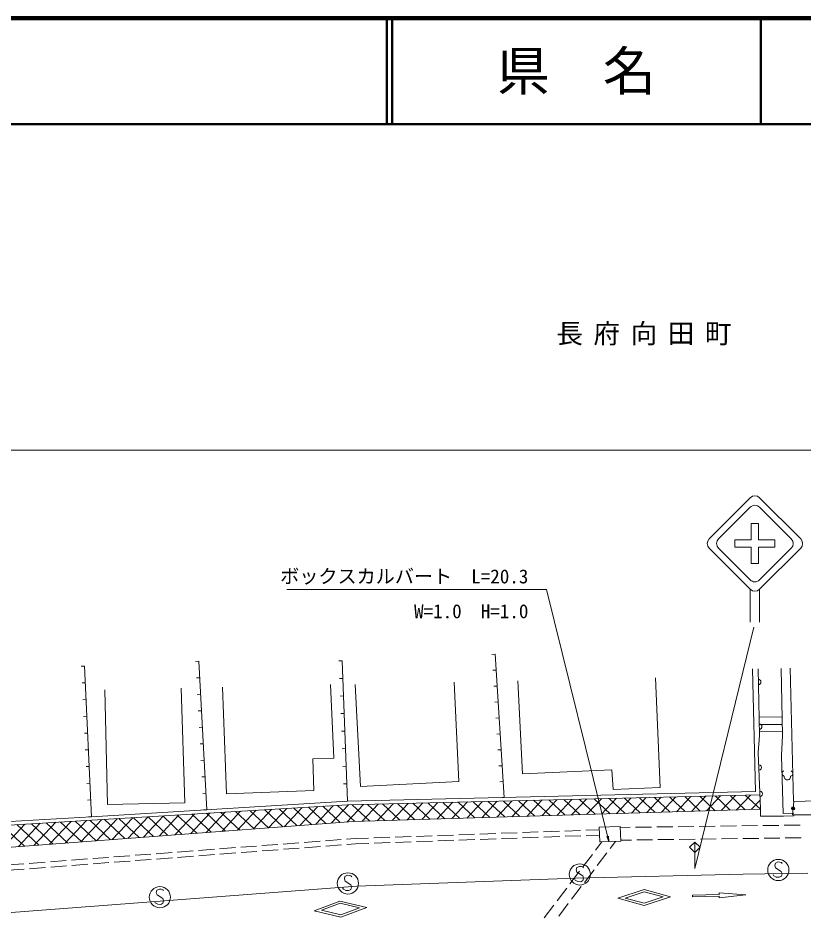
# Model space of a CAD drawing. Units: millimetres, scale not verified. Extents: x 40000 to 680000, y 20000 to 380000.
# Drawn here: x 262988 to 337081, y 295153 to 380000 of the extents above; entities that cross this region are included whole.
import ezdxf
from ezdxf.enums import TextEntityAlignment as Align

# ---------------------------------------------------------------- set-up
doc = ezdxf.new("R2010")
doc.units = ezdxf.units.MM
doc.header["$LTSCALE"] = 1000
for name, color, linetype, lineweight in [('M-BGD', 7, 'Continuous', 13), ('M-STR-HTXT', 7, 'Continuous', 13), ('M-STR-STRC', 7, 'Continuous', 13), ('M-TTL', 2, 'Continuous', 140), ('M-TTL-LINE', 7, 'Continuous', 50)]:
    doc.layers.add(name, color=color, linetype=linetype, lineweight=lineweight)
doc.layers.add('M-BMK-HTXT', color=7, linetype='Continuous')
doc.layers.add('M-TTL-TXT', color=7, linetype='Continuous')
doc.styles.add('ＭＳ ゴシック', font='')
doc.styles.get('ＭＳ ゴシック').set_extended_font_data('MS Gothic')

# ---------------------------------------------------------------- blocks, each defined once
blk = doc.blocks.new('open_arrow')
at = {"color": 0, "linetype": 'Continuous', "lineweight": -2}
blk.add_lwpolyline([(7.5, 1.25), (0, 0), (7.5, -1.25)], dxfattribs=at)

msp = doc.modelspace()

# ---------------------------------------------------------------- linework, layer by layer
at = {"layer": 'M-BGD'}
for p, q in [((307967, 320022), (307667, 320003)), ((307967, 320022), (308815, 306511)), ((280025, 319356), (279725, 319340)), ((280025, 319356), (280782, 305355)), ((293539, 319393), (293239, 319382)), ((293539, 319393), (294050, 306153)), ((269250, 318901), (268951, 318887)), ((269250, 318901), (269925, 304702)), ((308061, 318521), (307761, 318502)), ((332502, 307085), (332228, 318634)), ((332753, 318645), (332882, 312361)), ((334943, 318683), (335054, 312362)), ((280109, 317800), (279809, 317784)), ((293603, 317738), (293303, 317727)), ((304533, 308022), (304096, 317392)), ((310531, 308730), (310116, 317514)), ((323522, 307468), (323078, 317792)), ((269325, 317324), (269026, 317309)), ((271439, 305838), (271180, 316676)), ((278378, 316831), (278703, 306011)), ((282634, 306855), (282255, 316908)), ((292763, 310234), (292450, 317156)), ((295280, 307542), (294781, 317170)), ((308155, 317019), (307856, 317000)), ((269400, 315746), (269100, 315732)), ((280193, 316244), (279893, 316228)), ((293667, 316083), (293367, 316072)), ((308249, 315518), (307950, 315499)), ((269475, 314168), (269175, 314154)), ((280277, 314689), (279977, 314673)), ((293730, 314428), (293431, 314417)), ((308343, 314017), (308044, 313998)), ((332846, 314108), (335023, 314100)), ((280361, 313133), (280062, 313117)), ((332861, 313404), (335035, 313406)), ((269550, 312590), (269250, 312576)), ((293794, 312773), (293494, 312761)), ((308438, 312516), (308138, 312497)), ((332769, 310755), (332882, 312361)), ((332874, 312747), (335046, 312771)), ((334962, 310434), (335054, 312362)), ((280445, 311577), (280146, 311561)), ((269625, 311013), (269325, 310999)), ((293858, 311118), (293558, 311106)), ((308532, 311014), (308233, 310995)), ((332968, 305432), (332769, 310755)), ((280529, 310022), (280230, 310006)), ((290767, 310144), (292763, 310234)), ((290767, 310144), (290864, 307165)), ((335129, 305016), (334962, 310434)), ((269700, 309435), (269400, 309421)), ((293922, 309463), (293622, 309451)), ((308626, 309513), (308327, 309494)), ((318975, 309111), (310531, 308730)), ((319080, 307276), (318975, 309111)), ((280614, 308466), (280314, 308450)), ((304533, 308022), (295280, 307542)), ((308720, 308012), (308421, 307993)), ((269775, 307857), (269475, 307843)), ((290864, 307165), (282634, 306855)), ((293986, 307808), (293686, 307796)), ((323522, 307468), (319080, 307276)), ((280698, 306910), (280398, 306894)), ((294050, 306153), (332502, 307085)), ((294064, 305823), (332914, 306764)), ((308815, 306511), (308515, 306492)), ((308815, 306511), (308515, 306492)), ((312357, 304779), (313784, 306301)), ((313768, 304822), (315187, 306335)), ((315971, 304888), (314448, 306317)), ((315179, 304864), (316590, 306369)), ((317388, 304931), (315873, 306351)), ((316590, 304907), (317993, 306403)), ((318804, 304973), (317298, 306386)), ((318001, 304949), (319396, 306437)), ((320220, 305016), (318722, 306421)), ((319412, 304991), (320799, 306471)), ((321636, 305058), (320147, 306455)), ((320823, 305034), (322203, 306505)), ((323052, 305101), (321572, 306490)), ((322233, 305076), (323606, 306539)), ((324469, 305143), (322997, 306524)), ((323644, 305119), (325009, 306573)), ((325885, 305186), (324422, 306559)), ((325055, 305161), (326412, 306607)), ((327301, 305229), (325846, 306593)), ((326466, 305203), (327815, 306641)), ((328717, 305271), (327271, 306628)), ((327877, 305246), (329218, 306675)), ((330134, 305314), (328696, 306662)), ((329288, 305288), (330621, 306709)), ((331550, 305356), (330121, 306697)), ((330699, 305331), (332024, 306743)), ((332966, 305399), (331546, 306731)), ((269850, 306280), (269550, 306265)), ((269925, 304702), (294050, 306153)), ((269945, 304372), (294064, 305823)), ((278703, 306011), (271439, 305838)), ((286616, 303649), (288332, 305478)), ((288091, 303760), (289785, 305566)), ((290660, 303952), (288991, 305518)), ((289565, 303870), (291238, 305653)), ((292014, 304053), (290364, 305601)), ((291040, 303980), (292691, 305740)), ((293367, 304155), (291738, 305683)), ((292515, 304091), (294142, 305825)), ((294728, 304249), (293112, 305766)), ((294050, 306153), (293750, 306141)), ((294050, 306153), (293750, 306141)), ((293989, 304201), (295545, 305859)), ((296144, 304292), (294501, 305834)), ((295426, 304270), (296948, 305893)), ((297560, 304335), (295926, 305868)), ((296837, 304313), (298351, 305927)), ((298977, 304377), (297350, 305903)), ((298248, 304355), (299754, 305961)), ((300393, 304420), (298775, 305937)), ((299658, 304398), (301157, 305995)), ((301809, 304462), (300200, 305972)), ((301069, 304440), (302560, 306029)), ((303225, 304505), (301625, 306006)), ((302480, 304482), (303963, 306063)), ((304641, 304547), (303050, 306041)), ((303891, 304525), (305366, 306097)), ((306058, 304590), (304474, 306075)), ((305302, 304567), (306769, 306131)), ((307474, 304633), (305899, 306110)), ((306713, 304610), (308172, 306165)), ((308890, 304675), (307324, 306144)), ((308124, 304652), (309575, 306199)), ((310306, 304718), (308749, 306179)), ((309535, 304695), (310978, 306233)), ((311723, 304760), (310174, 306213)), ((310946, 304737), (312381, 306267)), ((313139, 304803), (311598, 306248)), ((314555, 304845), (313023, 306282)), ((332110, 305373), (332934, 306251)), ((336115, 306107), (335991, 304868)), ((247120, 303366), (269925, 304702)), ((269925, 304702), (269625, 304688)), ((269925, 304702), (269625, 304688)), ((271869, 302546), (273800, 304604)), ((273344, 302656), (275254, 304692)), ((275770, 302838), (273882, 304609)), ((274819, 302767), (276707, 304779)), ((277124, 302939), (275255, 304692)), ((276293, 302877), (278160, 304867)), ((278478, 303040), (276629, 304774)), ((277768, 302987), (279613, 304954)), ((279831, 303142), (278003, 304857)), ((279243, 303098), (281066, 305041)), ((281185, 303243), (279376, 304940)), ((280782, 305355), (280482, 305339)), ((280782, 305355), (280482, 305339)), ((280717, 303208), (282519, 305129)), ((282538, 303344), (280750, 305022)), ((283892, 303446), (282123, 305105)), ((282192, 303318), (283972, 305216)), ((285246, 303547), (283497, 305188)), ((283667, 303429), (285426, 305304)), ((286599, 303648), (284870, 305270)), ((285141, 303539), (286879, 305391)), ((287953, 303749), (286244, 305353)), ((289307, 303851), (287617, 305435)), ((332969, 305399), (294573, 304245)), ((335129, 305016), (336110, 305041)), ((335991, 304868), (349975, 304975)), ((247137, 303036), (269945, 304372)), ((294573, 304245), (253625, 301180)), ((263588, 301926), (261507, 303878)), ((261547, 301773), (263638, 304003)), ((264941, 302027), (262883, 303959)), ((263021, 301884), (265089, 304088)), ((266295, 302129), (264258, 304039)), ((264496, 301994), (266540, 304173)), ((267649, 302230), (265634, 304120)), ((265971, 302104), (267991, 304258)), ((269002, 302331), (267010, 304200)), ((267445, 302215), (269442, 304343)), ((270356, 302433), (268385, 304281)), ((268920, 302325), (270894, 304430)), ((271709, 302534), (269761, 304362)), ((270395, 302435), (272347, 304517)), ((273063, 302635), (271135, 304444)), ((274417, 302736), (272508, 304527)), ((319759, 303778), (317778, 303712)), ((319805, 302395), (319759, 303778)), ((324709, 303757), (323209, 303737)), ((326709, 303783), (325209, 303763)), ((328709, 303809), (327209, 303789)), ((330709, 303835), (329209, 303815)), ((332709, 303861), (331209, 303841)), ((334708, 303887), (333209, 303867)), ((336708, 303913), (335208, 303893)), ((302037, 302906), (300538, 302852)), ((304036, 302977), (302537, 302924)), ((306035, 303049), (304536, 302995)), ((308033, 303121), (306534, 303067)), ((310032, 303192), (308533, 303139)), ((312031, 303264), (310532, 303210)), ((314029, 303336), (312530, 303282)), ((316028, 303407), (314529, 303354)), ((316051, 302908), (314552, 302854)), ((317786, 303471), (316528, 303425)), ((317804, 302971), (316551, 302926)), ((317775, 303711), (317824, 302329)), ((320710, 303705), (319762, 303692)), ((322709, 303731), (321210, 303711)), ((287479, 302089), (285983, 301975)), ((289473, 302241), (287978, 302127)), ((291468, 302393), (289972, 302279)), ((293462, 302545), (291966, 302431)), ((294783, 302646), (293960, 302583)), ((294811, 302146), (293989, 302084)), ((296041, 302691), (294783, 302646)), ((296064, 302191), (294811, 302146)), ((298040, 302762), (296541, 302709)), ((298063, 302263), (296564, 302209)), ((300038, 302834), (298539, 302780)), ((300061, 302335), (298562, 302281)), ((302060, 302406), (300561, 302352)), ((304059, 302478), (302560, 302424)), ((306058, 302550), (304559, 302496)), ((308056, 302621), (306557, 302568)), ((310055, 302693), (308556, 302639)), ((312054, 302765), (310555, 302711)), ((314052, 302836), (312553, 302783)), ((318027, 302335), (317433, 301553)), ((317824, 302329), (319805, 302395)), ((319316, 302379), (318799, 301698)), ((320815, 302506), (319802, 302493)), ((322815, 302532), (321315, 302513)), ((324815, 302558), (323315, 302539)), ((326815, 302584), (325315, 302565)), ((328815, 302610), (327315, 302591)), ((330815, 302636), (329315, 302617)), ((332814, 302662), (331314, 302643)), ((334814, 302688), (333314, 302669)), ((336814, 302714), (335314, 302695)), ((277508, 301329), (276012, 301215)), ((279502, 301481), (278007, 301367)), ((281497, 301633), (280001, 301519)), ((283491, 301785), (281995, 301671)), ((283520, 301285), (282024, 301171)), ((285485, 301937), (283989, 301823)), ((285514, 301437), (284018, 301323)), ((287508, 301589), (286012, 301475)), ((289502, 301742), (288007, 301627)), ((291497, 301894), (290001, 301780)), ((293491, 302046), (291995, 301932)), ((318496, 301300), (317589, 300106)), ((265543, 300416), (264047, 300302)), ((267537, 300568), (266041, 300454)), ((269531, 300720), (268036, 300606)), ((271525, 300872), (270030, 300758)), ((271554, 300373), (270059, 300259)), ((273520, 301025), (272024, 300910)), ((273549, 300525), (272053, 300411)), ((275514, 301177), (274018, 301063)), ((275543, 300677), (274047, 300563)), ((277537, 300829), (276041, 300715)), ((279531, 300981), (278036, 300867)), ((281525, 301133), (280030, 301019)), ((317130, 301155), (316223, 299961)), ((263549, 300264), (262053, 300150)), ((263578, 299765), (262082, 299651)), ((265572, 299917), (264076, 299803)), ((267566, 300069), (266070, 299955)), ((269560, 300221), (268065, 300107)), ((315920, 299563), (315012, 298368)), ((317286, 299708), (316379, 298514)), ((294914, 298139), (315530, 298910)), ((315530, 298910), (331357, 299300)), ((331357, 299300), (337431, 299367)), ((255549, 295153), (294914, 298139)), ((314710, 297970), (313802, 296776)), ((316076, 298115), (315168, 296921)), ((313500, 296378), (312592, 295184)), ((314866, 296523), (313958, 295329))]:
    msp.add_line(p, q, dxfattribs=at)
for points in [[(343775, 306357), (336107, 306149), (335767, 318702)], [(332968, 305432), (332978, 304753), (335135, 304766)], [(335135, 304766), (336111, 304791), (336111, 304911)]]:
    msp.add_lwpolyline(points, dxfattribs=at)
for radius in [150, 90, 30]:
    msp.add_circle((336053, 305487), radius, dxfattribs=at)
for centre, radius, start, end in [((332778, 317399), 250, 271.18049, 91.18049), ((332865, 313196), 250, 271.18049, 91.18049), ((332822, 309343), 250, 272.13629, 92.13629), ((335290, 308788), 274, 115.50316, 253.89371), ((335746, 308780), 274, 284.30448, 62.69503), ((335513, 308482), 302, 171.94643, 6.25176), ((332915, 306845), 250, 272.13629, 92.13629)]:
    msp.add_arc(centre, radius, start, end, dxfattribs=at)
at = {"layer": 'M-STR-HTXT'}
msp.add_line((122459, 339258), (358172, 339258), dxfattribs=at)
msp.add_lwpolyline([(318691, 302358), (312808, 326107), (288345, 326129)], dxfattribs=at)
at = {"layer": 'M-STR-STRC'}
for p, q in [((332009, 334768), (328141, 330899)), ((332901, 334768), (336770, 330899)), ((329033, 330899), (332009, 333876)), ((332901, 333876), (335878, 330899)), ((332102, 330807), (332102, 332345)), ((332102, 332345), (332808, 332345)), ((332808, 330807), (332808, 332345)), ((330563, 330807), (332102, 330807)), ((330563, 330100), (330563, 330807)), ((330563, 330100), (332102, 330100)), ((332102, 330100), (332102, 328562)), ((334347, 330807), (332808, 330807)), ((334347, 330100), (332808, 330100)), ((332808, 330100), (332808, 328562)), ((334347, 330100), (334347, 330807)), ((328141, 330008), (332009, 326139)), ((329033, 330008), (332009, 327031)), ((336770, 330008), (332901, 326139)), ((332901, 327031), (335878, 330008)), ((332808, 328562), (332102, 328562)), ((332009, 326139), (332009, 323027)), ((332901, 326139), (332901, 323027)), ((326785, 299811), (332366, 322575)), ((326785, 302311), (326290, 301816)), ((326785, 299811), (326785, 302311)), ((327280, 301816), (326785, 302311)), ((326290, 301816), (326785, 301321)), ((326785, 301321), (327280, 301816)), ((334629, 300439), (334383, 300332)), ((334789, 300430), (334629, 300439)), ((334947, 300381), (334789, 300430)), ((335022, 300297), (334947, 300381)), ((315667, 299916), (315614, 299679)), ((315614, 299679), (315683, 299475)), ((315914, 300023), (315667, 299916)), ((316073, 300014), (315914, 300023)), ((316231, 299965), (316073, 300014)), ((316306, 299881), (316231, 299965)), ((334383, 300332), (334330, 300095)), ((334330, 300095), (334398, 299891)), ((334398, 299891), (334940, 299540)), ((334940, 299540), (335009, 299336)), ((293805, 299072), (293751, 298835)), ((293751, 298835), (293820, 298631)), ((294051, 299179), (293805, 299072)), ((294211, 299170), (294051, 299179)), ((294368, 299121), (294211, 299170)), ((294444, 299037), (294368, 299121)), ((315521, 298723), (315448, 298847)), ((315754, 298589), (315521, 298723)), ((315683, 299475), (316224, 299124)), ((316240, 298682), (316033, 298574)), ((316224, 299124), (316293, 298920)), ((316293, 298920), (316240, 298682)), ((334236, 299138), (334163, 299263)), ((334469, 299005), (334236, 299138)), ((334749, 298990), (334469, 299005)), ((334955, 299098), (334749, 298990)), ((335009, 299336), (334955, 299098)), ((276325, 297881), (276079, 297774)), ((276485, 297872), (276325, 297881)), ((276642, 297823), (276485, 297872)), ((276718, 297738), (276642, 297823)), ((293658, 297879), (293585, 298003)), ((293891, 297745), (293658, 297879)), ((293820, 298631), (294361, 298280)), ((294377, 297838), (294170, 297730)), ((294361, 298280), (294430, 298076)), ((294430, 298076), (294377, 297838)), ((316033, 298574), (315754, 298589)), ((322015, 297834), (319526, 297023)), ((324510, 297153), (322015, 297834)), ((276079, 297774), (276025, 297537)), ((276025, 297537), (276094, 297333)), ((276094, 297333), (276635, 296982)), ((276635, 296982), (276704, 296778)), ((294170, 297730), (293891, 297745)), ((319526, 297023), (322016, 296334)), ((322020, 297625), (320219, 297038)), ((320219, 297038), (322011, 296543)), ((322011, 296543), (323815, 297136)), ((322016, 296334), (324510, 297153)), ((323815, 297136), (322020, 297625)), ((329083, 297361), (326583, 297309)), ((326583, 297309), (326586, 297159)), ((326586, 297159), (329086, 297211)), ((329079, 297510), (329083, 297361)), ((331584, 297337), (329079, 297510)), ((329086, 297211), (329089, 297061)), ((329089, 297061), (331584, 297337)), ((275932, 296580), (275859, 296705)), ((276165, 296447), (275932, 296580)), ((276444, 296432), (276165, 296447)), ((276651, 296540), (276444, 296432)), ((276704, 296778), (276651, 296540)), ((293342, 296746), (290894, 295836)), ((293355, 296537), (291583, 295878)), ((295887, 296138), (293342, 296746)), ((295194, 296098), (293355, 296537)), ((293420, 295239), (295887, 296138)), ((290894, 295836), (293420, 295239)), ((291583, 295878), (293408, 295448)), ((293408, 295448), (295194, 296098))]:
    msp.add_line(p, q, dxfattribs=at)
for centre in [(334667, 299675), (315951, 299259), (294088, 298415), (276362, 297117)]:
    msp.add_circle(centre, 1000, dxfattribs=at)
for centre, start, end in [((332455, 334322), 45, 135), ((332455, 333430), 44.99985, 135), ((328587, 330454), 135, 225), ((329479, 330454), 135, 225.00005), ((335432, 330454), 315.00011, 44.99984), ((336324, 330454), 315, 45), ((332455, 327477), 225.00005, 315.00011), ((332455, 326585), 225, 315)]:
    msp.add_arc(centre, 631, start, end, dxfattribs=at)
at = {"layer": 'M-TTL'}
msp.add_line((680000, 380000), (40000, 380000), dxfattribs=at)
at = {"layer": 'M-TTL-LINE'}
for p, q in [((297750, 380000), (297750, 370000)), ((298250, 380000), (298250, 370000)), ((333000, 380000), (333000, 370000)), ((40000, 370000), (680000, 370000))]:
    msp.add_line(p, q, dxfattribs=at)

# ---------------------------------------------------------------- block references
at = {"layer": 'M-STR-HTXT', "xscale": 66.7, "yscale": 66.7, "rotation": 103.9}
msp.add_blockref('open_arrow', (318691, 302358), dxfattribs=at)

# ---------------------------------------------------------------- texts
at = {"layer": 'M-BMK-HTXT', "insert": (313741, 350151), "char_height": 1833, "attachment_point": 4, "style": 'ＭＳ ゴシック'}
msp.add_mtext('\\T1.4;長府向田町', dxfattribs=at)
at = {"layer": 'M-STR-HTXT', "style": 'ＭＳ ゴシック'}
msp.add_text('ボックスカルバート\u3000L=20.3', height=1320, rotation=359.949, dxfattribs=at).set_placement((287707, 327377), align=Align.MIDDLE_LEFT)
msp.add_text('W=1.0\u3000H=1.0', height=1320, dxfattribs=at).set_placement((300322, 324070), align=Align.MIDDLE_LEFT)
at = {"layer": 'M-TTL-TXT', "style": 'ＭＳ ゴシック'}
msp.add_text('県\u3000名', height=3666, dxfattribs=at).set_placement((315625, 375000), align=Align.MIDDLE_CENTER)

doc.saveas('drawing.dxf')
